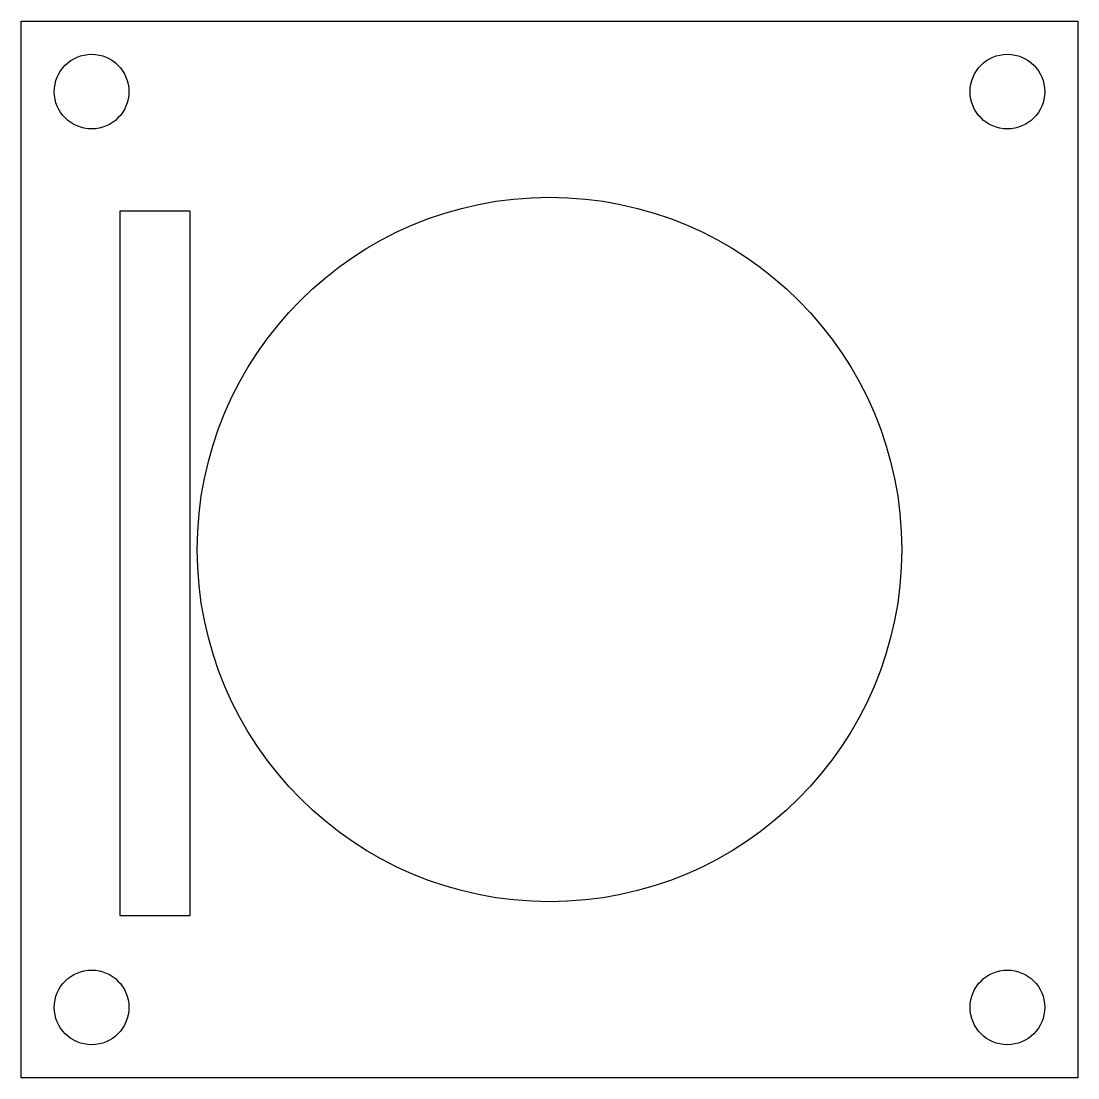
# Model space of a CAD drawing. Header units: millimetres. Extents: x -75 to 0, y 0 to 75.
import ezdxf

# ---------------------------------------------------------------- set-up
doc = ezdxf.new("R2010")
doc.units = ezdxf.units.MM

msp = doc.modelspace()

# ---------------------------------------------------------------- linework, layer by layer
for p, q in [((-75, 0), (-75, 75)), ((-75, 75), (0, 75)), ((0, 75), (0, 0)), ((-63, 61.52), (-68, 61.52)), ((-68, 61.52), (-68, 11.52)), ((-63, 11.52), (-63, 61.52)), ((-68, 11.52), (-63, 11.52)), ((0, 0), (-75, 0))]:
    msp.add_line(p, q)
for centre, radius in [((-70, 70), 2.65), ((-5, 70), 2.65), ((-37.5, 37.5), 25), ((-70, 5), 2.65), ((-5, 5), 2.65)]:
    msp.add_circle(centre, radius)

doc.saveas('drawing.dxf')
